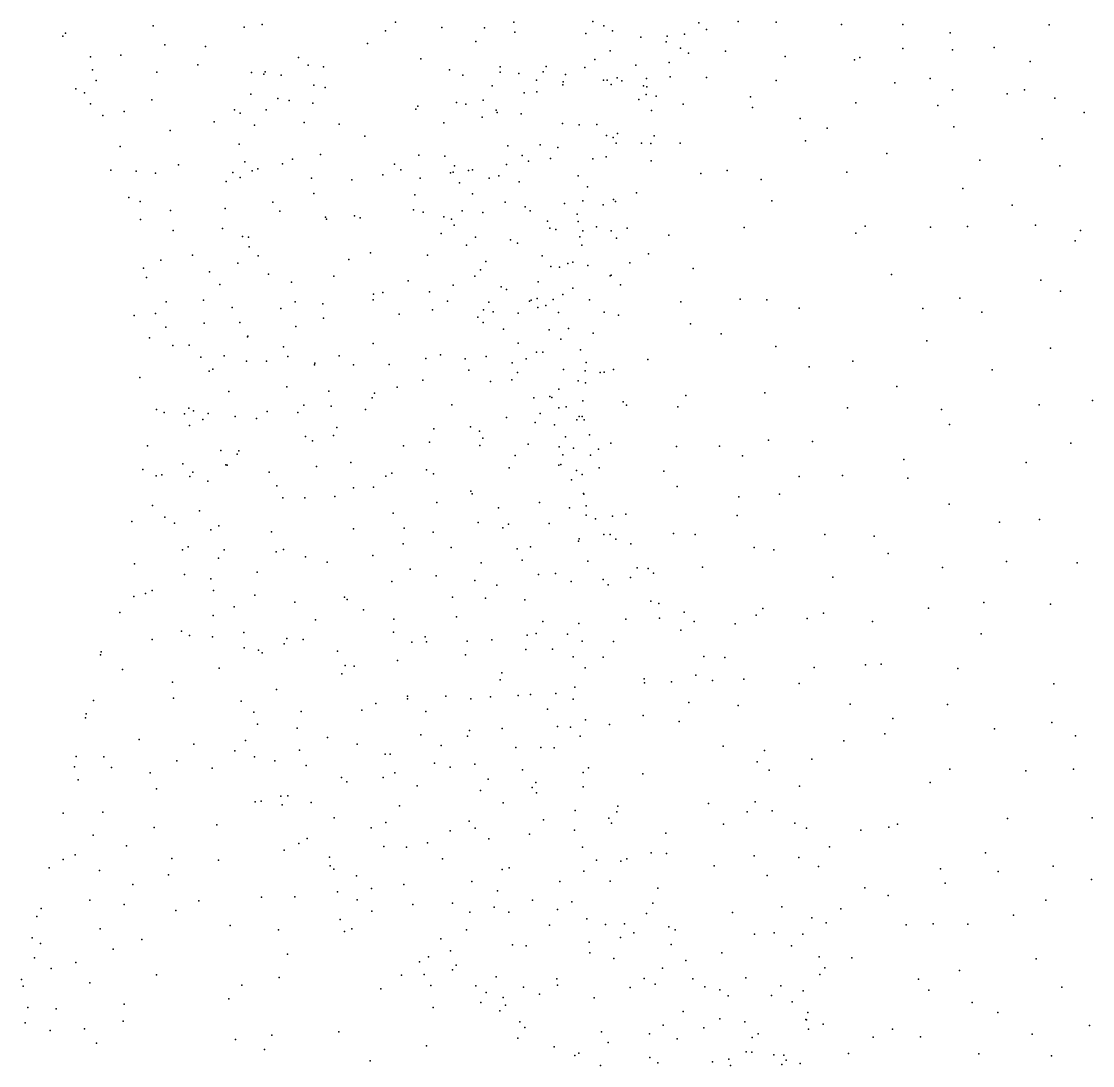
# Model space of a CAD drawing. Header units: metres. Extents: x -23.9 to 23.9, y -27.4 to 27.4.
# Drawn here: x -20.02 to -14.66, y -5.25 to -0.02 of the extents above; entities that cross this region are included whole.
import ezdxf

# ---------------------------------------------------------------- set-up
doc = ezdxf.new("R2010")
doc.units = ezdxf.units.M

msp = doc.modelspace()

# ---------------------------------------------------------------- linework, layer by layer
for p in [(-19.36, -0.044, -6.7037), (-18.9043, -0.0494, -6.8949), (-18.8141, -0.0374, 5.592), (-18.1486, -0.025, 3.5465), (-17.9167, -0.051, -1.8948), (-17.7035, -0.0535, -7.0554), (-17.5554, -0.0245, 8.5464), (-17.1618, -0.0214, -1.3381), (-17.1053, -0.0436, 14.1978), (-16.6307, -0.0279, 11.9039), (-16.4347, -0.0212, 13.9671), (-16.244, -0.0247, 12.4615), (-15.9167, -0.0374, 12.8905), (-15.6104, -0.0363, -5.6124), (-14.8779, -0.038, -5.2806), (-19.812, -0.0946, -4.3705), (-19.798, -0.0794, -5.5372), (-18.1977, -0.0681, 7.7368), (-17.5517, -0.0748, 2.6782), (-17.1958, -0.0824, 13.0515), (-17.0633, -0.0691, 12.7982), (-16.9208, -0.1005, 11.4591), (-16.7892, -0.0957, 9.6411), (-16.7028, -0.0856, 10.9162), (-16.5923, -0.0621, 10.6712), (-15.3732, -0.0791, -5.4202), (-19.3008, -0.1391, -3.1117), (-19.0975, -0.1464, -6.7194), (-18.288, -0.1322, 3.7862), (-17.7466, -0.1215, 2.9832), (-16.7934, -0.1233, 14.4786), (-16.7218, -0.1551, 0.3072), (-15.6101, -0.1569, 12.8453), (-15.1533, -0.1512, -5.2389), (-19.6738, -0.198, -5.7647), (-19.5225, -0.1893, -6.1407), (-18.6328, -0.2017, 4.5763), (-18.0218, -0.2092, -6.9372), (-17.1513, -0.2117, 12.5657), (-17.0747, -0.1681, 11.7357), (-16.6819, -0.1808, 10.3097), (-16.4977, -0.1699, 14.3086), (-16.1991, -0.1968, 13.7127), (-15.8526, -0.2139, -5.6589), (-15.8256, -0.2015, 13.1066), (-15.3629, -0.1641, 12.7308), (-19.6641, -0.2635, -3.6812), (-19.137, -0.2382, -2.924), (-18.5845, -0.2406, -6.7651), (-18.5075, -0.2479, -2.2406), (-17.8779, -0.2626, 3.2261), (-17.6243, -0.2488, 13.5005), (-17.3944, -0.2461, 14.0538), (-17.2005, -0.251, 9.1473), (-16.9466, -0.2408, -0.6651), (-16.7793, -0.2262, 0.7712), (-14.9741, -0.2222, 12.7201), (-19.6458, -0.3174, -5.5081), (-19.3413, -0.2748, -6.3355), (-18.8689, -0.2764, 5.7451), (-18.806, -0.2857, 5.0568), (-18.8001, -0.273, 6.3938), (-18.7198, -0.2908, 4.8082), (-17.8107, -0.2904, 8.3604), (-17.6248, -0.2745, -6.8305), (-17.5304, -0.2822, 13.193), (-17.442, -0.3153, 2.5977), (-17.4099, -0.273, 12.954), (-17.2984, -0.2876, -1.3015), (-17.108, -0.3155, -6.4784), (-17.0893, -0.3154, -0.9995), (-17.0394, -0.3032, 1.777), (-17.0159, -0.319, 14.5375), (-16.8933, -0.3063, -0.4027), (-16.7735, -0.2989, -0.1196), (-16.593, -0.3011, -6.1714), (-16.2435, -0.3175, 13.9756), (-15.4737, -0.306, -5.4508), (-19.7474, -0.3586, -4.4584), (-18.5566, -0.3394, 7.3959), (-18.4989, -0.3519, 4.2192), (-17.6645, -0.3432, 8.5789), (-17.4413, -0.3729, 8.8847), (-17.3114, -0.3386, 14.2676), (-17.3088, -0.3228, 12.1167), (-17.069, -0.337, 11.4999), (-16.9076, -0.3433, -6.3323), (-16.8905, -0.3489, 9.7097), (-15.651, -0.3287, 13.2306), (-15.3622, -0.3635, 13.0499), (-15.0015, -0.3639, -5.2134), (-19.704, -0.3789, -5.0126), (-19.3671, -0.4132, -6.0446), (-18.8711, -0.3854, 5.4761), (-18.7367, -0.4062, 6.8275), (-18.6791, -0.4161, 7.0813), (-17.8422, -0.4268, 13.4491), (-17.7099, -0.416, 13.0019), (-17.505, -0.3784, 12.5334), (-16.9303, -0.4123, 1.4136), (-16.8949, -0.3867, 11.0006), (-16.8443, -0.3953, 1.0758), (-16.3728, -0.3978, 14.3622), (-15.8464, -0.4282, 13.623), (-15.0893, -0.3843, 12.9688), (-14.8501, -0.4052, 13.0231), (-19.6737, -0.4342, -4.0973), (-19.5044, -0.4724, -5.6801), (-18.9535, -0.463, -2.7538), (-18.9248, -0.4794, 6.0148), (-18.7947, -0.4632, -2.5378), (-18.5619, -0.4297, -6.5556), (-18.0465, -0.4603, -1.8827), (-18.0364, -0.4454, 8.1523), (-17.7965, -0.4344, -1.7013), (-17.6447, -0.465, 13.8156), (-17.6401, -0.4776, 12.7403), (-16.8673, -0.4672, 10.1048), (-16.7093, -0.4358, 14.5414), (-16.3632, -0.4517, -5.9092), (-15.435, -0.4423, 13.2878), (-14.7043, -0.4768, -5.387), (-19.6119, -0.4922, -3.7841), (-19.0549, -0.5234, -6.2857), (-18.605, -0.5267, 4.5017), (-18.4293, -0.5349, 7.6914), (-17.9054, -0.5292, 3.358), (-17.7148, -0.5001, -6.6391), (-17.5189, -0.4836, 14.0402), (-17.3125, -0.5323, 11.8514), (-16.1238, -0.5062, -5.6974), (-19.2754, -0.567, -3.2285), (-18.8531, -0.541, 6.5103), (-17.2291, -0.5388, 2.3097), (-17.1407, -0.5368, -0.8343), (-17.037, -0.5817, 1.8642), (-15.9895, -0.5548, 14.0282), (-15.3553, -0.5487, -5.3071), (-18.9305, -0.6345, 5.6701), (-18.3016, -0.5948, -2.0295), (-17.4251, -0.638, -1.1852), (-17.093, -0.5927, 9.4875), (-17.0586, -0.6024, 11.1264), (-17.0448, -0.6301, -0.3986), (-16.9169, -0.6298, 10.6344), (-16.8709, -0.632, 0.124), (-16.8538, -0.5933, 0.7612), (-16.7234, -0.6308, -5.9669), (-16.0975, -0.6182, 14.2636), (-14.9143, -0.608, 13.241), (-19.5253, -0.6473, -5.0157), (-18.5233, -0.6867, -2.1659), (-18.0314, -0.6907, 3.6), (-17.9012, -0.6954, 13.3659), (-17.5862, -0.644, 8.8448), (-17.5137, -0.6924, 12.1435), (-17.3366, -0.6521, 2.5563), (-15.6913, -0.6813, -5.3707), (-19.2334, -0.739, -5.729), (-18.9012, -0.7243, 5.4262), (-18.7132, -0.7337, 4.79), (-18.6637, -0.7107, -6.2068), (-18.1537, -0.7347, 8.1582), (-17.8532, -0.7442, 13.1241), (-17.5923, -0.7367, 14.0236), (-17.4824, -0.72, 2.7957), (-17.3719, -0.7075, 9.1578), (-17.1603, -0.7093, -0.6419), (-17.0947, -0.698, 14.6316), (-16.8697, -0.718, 1.1402), (-15.2256, -0.7155, -5.1657), (-14.826, -0.7439, -5.32), (-19.5717, -0.7662, -4.1365), (-19.4455, -0.7711, -3.5321), (-19.3483, -0.7801, -5.4387), (-18.9613, -0.7764, -5.9842), (-18.9251, -0.8023, 6.5383), (-18.8647, -0.7684, -2.5949), (-18.8359, -0.7584, 6.8566), (-18.2108, -0.7884, 3.8995), (-18.1212, -0.763, -1.8323), (-17.8733, -0.7786, 8.5459), (-17.8588, -0.7746, -1.6281), (-17.7824, -0.767, 13.6837), (-17.7631, -0.7641, 12.8094), (-17.6319, -0.7934, 3.0425), (-17.2347, -0.7944, 9.3992), (-16.62, -0.7826, -5.7571), (-16.4894, -0.7673, 14.4587), (-15.8911, -0.7746, 14.2044), (-18.995, -0.8218, 6.1114), (-18.5684, -0.8061, 7.608), (-18.3669, -0.8131, 7.8931), (-18.0239, -0.8046, -6.2598), (-17.8286, -0.8295, 3.3466), (-17.6792, -0.8049, 12.51), (-17.5289, -0.8246, -6.2291), (-17.1879, -0.8486, -6.0123), (-16.3193, -0.8115, -5.5582), (-15.3105, -0.8564, 13.6787), (-19.4811, -0.9023, -3.7743), (-18.5564, -0.8825, -6.0424), (-18.0511, -0.8888, 8.3651), (-17.762, -0.884, -6.1671), (-16.9425, -0.8795, 0.748), (-19.4246, -0.9228, -4.773), (-18.9991, -0.9577, 5.8295), (-18.7614, -0.9258, 7.3017), (-17.5997, -0.9253, 12.2049), (-17.4991, -0.9495, 11.8528), (-17.3027, -0.9319, -0.7579), (-17.2108, -0.9185, -0.4915), (-17.1088, -0.9381, 10.5766), (-17.0576, -0.9125, 1.9267), (-17.0474, -0.9227, -0.0635), (-16.2664, -0.919, 14.3376), (-15.0635, -0.9402, 13.5008), (-19.4238, -1.013, -3.4243), (-19.2734, -0.9672, -5.2133), (-18.727, -0.9712, -5.8842), (-18.4977, -1.0008, 4.3892), (-18.4927, -1.0112, 7.7947), (-18.3538, -0.9937, -1.9278), (-18.324, -1.0037, 4.1397), (-18.0578, -0.9645, 3.7327), (-18.0089, -0.9763, -1.664), (-17.9064, -0.9982, 3.5196), (-17.8681, -1.0107, 13.1038), (-17.814, -0.9696, -1.4198), (-17.7117, -0.9764, 13.82), (-17.4745, -0.9695, 2.8692), (-17.2388, -0.9863, 11.0725), (-19.2606, -1.0667, -4.9475), (-19.0135, -1.0579, -2.6929), (-17.8546, -1.0411, 13.3897), (-17.388, -1.0204, -5.9542), (-17.376, -1.0564, 11.4016), (-17.3457, -1.0618, 14.3954), (-17.2345, -1.0216, 2.5335), (-17.2116, -1.0686, 10.3077), (-17.1421, -1.0484, 2.2593), (-17.0685, -1.0695, -5.7246), (-16.9889, -1.0562, 1.5458), (-16.4034, -1.0528, -5.4167), (-15.7991, -1.0451, 14.1294), (-15.4714, -1.051, -5.0918), (-15.2877, -1.0473, 13.8334), (-14.9475, -1.0398, -5.1776), (-14.7216, -1.0669, 13.492), (-18.9134, -1.0979, 6.9581), (-18.8827, -1.1013, -2.4553), (-17.9197, -1.0815, 8.6247), (-17.7482, -1.1013, -5.9001), (-17.5725, -1.114, 14.1751), (-17.2252, -1.0993, -0.2848), (-17.0418, -1.1064, 14.3959), (-16.7804, -1.0904, 14.375), (-15.8451, -1.0804, -5.1654), (-14.7493, -1.1183, -5.3156), (-18.8792, -1.1483, 5.2854), (-17.7924, -1.141, 12.8088), (-17.5375, -1.1307, -0.9376), (-17.216, -1.1404, 10.7373), (-19.322, -1.2152, -4.677), (-19.1627, -1.1907, -2.8713), (-18.9366, -1.2302, 5.5275), (-18.8344, -1.1943, 7.2789), (-18.3808, -1.2122, 8.0303), (-18.2737, -1.1797, -5.773), (-17.9875, -1.191, -1.466), (-17.6959, -1.2226, 8.9935), (-17.4152, -1.1948, -0.7219), (-17.2608, -1.2254, -5.6778), (-16.9752, -1.2283, 1.2182), (-16.8818, -1.1832, -5.5382), (-19.4084, -1.2558, -3.3625), (-19.0788, -1.2734, -5.0884), (-18.7839, -1.285, -5.3672), (-17.7233, -1.2634, -1.0702), (-17.3711, -1.2471, 9.6343), (-17.3285, -1.2499, 9.913), (-17.2859, -1.2323, 2.7027), (-17.1855, -1.2418, -0.0298), (-16.6597, -1.2581, -5.3865), (-19.3928, -1.3028, -4.2178), (-19.026, -1.3375, 6.7894), (-18.6688, -1.3263, 7.6718), (-18.4564, -1.2962, 4.4318), (-18.085, -1.3196, 8.4867), (-17.7515, -1.2958, 13.5148), (-17.4345, -1.3242, 14.1864), (-17.0737, -1.2939, 0.3822), (-17.0692, -1.2915, 0.8474), (-15.6674, -1.2882, -5.0433), (-14.92, -1.3162, 13.6317), (-18.2582, -1.3854, 8.2699), (-18.2107, -1.3773, 4.1004), (-17.9786, -1.374, 3.7551), (-17.8602, -1.3406, -5.6059), (-17.6202, -1.3498, 3.2152), (-17.5925, -1.362, 13.8078), (-17.3106, -1.388, 11.1003), (-17.2603, -1.3552, 10.282), (-17.0227, -1.3396, 1.5793), (-14.8224, -1.3709, -5.2133), (-19.2951, -1.4241, -4.5349), (-19.1075, -1.4166, -2.6654), (-18.6497, -1.4248, 4.755), (-18.5118, -1.4349, -5.4051), (-18.26, -1.4149, -1.637), (-17.8883, -1.4211, 8.802), (-17.6817, -1.4257, 12.3629), (-17.4776, -1.4214, -0.5832), (-17.4686, -1.4159, 9.3465), (-17.4386, -1.4067, -5.5755), (-17.396, -1.4417, -0.3022), (-17.3596, -1.4131, 2.8853), (-17.1778, -1.4135, 2.2659), (-16.7215, -1.4241, 14.2051), (-16.424, -1.4113, -5.1801), (-16.2904, -1.4143, 14.1136), (-15.3255, -1.4061, -4.963), (-19.4554, -1.4925, -3.4876), (-19.3478, -1.4832, -3.91), (-18.9646, -1.4518, 5.6263), (-18.7216, -1.457, -2.0439), (-18.1301, -1.4859, -5.4271), (-17.9627, -1.4649, -1.2166), (-17.7072, -1.4645, 9.0622), (-17.6598, -1.4748, -0.8209), (-17.5346, -1.4808, 11.8472), (-17.4367, -1.4526, 11.518), (-17.3327, -1.4778, 9.7116), (-17.1037, -1.4752, 1.8957), (-17.0323, -1.4905, 1.2778), (-16.1292, -1.455, -5.0632), (-15.5111, -1.4582, 13.8745), (-15.215, -1.4753, 13.7279), (-19.2959, -1.5516, -4.1381), (-19.1049, -1.5315, -4.7418), (-18.9264, -1.5275, -2.3104), (-18.6463, -1.5479, 7.7902), (-18.5078, -1.5053, -1.8638), (-17.7366, -1.5003, -5.4439), (-17.7087, -1.527, 12.6712), (-16.6725, -1.534, -5.1995), (-19.3782, -1.6038, -3.255), (-18.8884, -1.5987, 7.4191), (-18.8866, -1.5956, 5.2705), (-17.6073, -1.5609, 13.4038), (-17.3792, -1.5642, 13.8479), (-17.2823, -1.5583, 9.982), (-17.1598, -1.5807, 0.7113), (-16.5196, -1.5838, 14.0835), (-19.2616, -1.6433, -4.394), (-19.1796, -1.6405, -2.7828), (-18.7081, -1.6489, 4.9169), (-18.2593, -1.6331, 4.2599), (-17.5349, -1.6301, 3.2147), (-17.3208, -1.6113, 0.0672), (-16.2462, -1.6471, 13.9992), (-15.4906, -1.6189, -4.9007), (-14.8722, -1.6556, -5.1231), (-19.1218, -1.7007, 6.2872), (-19.0044, -1.6947, 5.7746), (-18.6865, -1.6979, -4.9043), (-18.4296, -1.6937, 8.151), (-17.9962, -1.7083, 8.7282), (-17.9226, -1.6895, 3.7798), (-17.8, -1.7091, -0.8142), (-17.6945, -1.6973, 3.45), (-17.4945, -1.709, 11.7156), (-17.4429, -1.6767, -5.3713), (-17.4105, -1.6767, 11.3798), (-17.2226, -1.6645, 0.3597), (-16.8856, -1.7127, -5.1674), (-19.0618, -1.7617, -2.4923), (-18.8933, -1.7215, -2.1572), (-18.7927, -1.7216, 7.6534), (-18.5526, -1.7398, -1.7535), (-18.5517, -1.7304, 4.7195), (-18.3575, -1.7401, -5.1503), (-18.1796, -1.7372, -1.2779), (-17.7812, -1.7668, 8.9899), (-17.5646, -1.729, 12.3504), (-17.308, -1.7628, 13.5978), (-17.1947, -1.7274, 2.2078), (-17.058, -1.7629, 1.5587), (-16.0788, -1.7495, -4.954), (-15.8601, -1.7206, 13.9016), (-15.1641, -1.7651, 13.7327), (-19.4275, -1.8026, -3.5413), (-19.0802, -1.7702, 6.9505), (-18.0105, -1.8155, -0.9992), (-17.5668, -1.8138, 12.71), (-17.5377, -1.778, -0.2579), (-17.2345, -1.8193, 0.6072), (-17.2001, -1.77, 10.639), (-17.1242, -1.7785, 1.859), (-17.1035, -1.7765, 1.3047), (-18.9813, -1.8732, 7.3383), (-18.6919, -1.8495, 7.8449), (-18.4808, -1.8714, -1.557), (-18.1404, -1.8506, 4.1578), (-17.6726, -1.8234, -5.2139), (-17.3306, -1.8617, -5.2551), (-17.1971, -1.8301, 2.7842), (-15.6408, -1.8475, 13.807), (-18.2654, -1.9041, 4.3615), (-18.2522, -1.8817, 8.43), (-17.4556, -1.9049, 12.2002), (-17.3768, -1.8983, 0.2587), (-17.3654, -1.9033, 9.4974), (-17.2105, -1.9202, 1.0156), (-17.0088, -1.9244, -5.0747), (-16.6958, -1.8935, 13.9528), (-16.3, -1.8793, -4.9465), (-14.6615, -1.918, -5.2372), (-19.343, -1.9635, -3.1343), (-19.3051, -1.9775, -4.0037), (-19.1809, -1.9562, -4.2409), (-19.1589, -1.9695, 6.7486), (-18.7896, -1.9729, -1.8718), (-18.6371, -1.978, -4.8047), (-18.6064, -1.9416, 4.8715), (-18.4702, -1.9469, 8.1714), (-18.298, -1.9626, -1.2505), (-17.8661, -1.9395, -0.7157), (-17.3311, -1.954, 11.4164), (-17.2947, -1.9492, 9.7983), (-16.9931, -1.9418, 13.6693), (-16.7353, -1.9498, -4.9948), (-15.8876, -1.9548, 13.7984), (-15.4165, -1.9636, -4.8481), (-14.9286, -1.9389, -5.032), (-19.2037, -1.9853, -2.8036), (-19.1123, -2.0127, 6.2025), (-19.085, -1.9826, 7.07), (-18.95, -1.9978, 5.4997), (-18.8428, -2.0083, 5.2357), (-17.5933, -2.0024, -0.1361), (-17.4494, -2.0275, 12.6467), (-17.4243, -1.9835, 13.0885), (-17.2411, -2.014, 10.9489), (-17.2294, -1.9979, 10.0987), (-17.2144, -1.9972, 2.2764), (-17.205, -2.0143, 10.6655), (-19.1783, -2.0432, 6.4848), (-18.4406, -2.053, 4.6709), (-17.9564, -2.0599, 3.9608), (-17.7733, -2.0495, 3.7237), (-17.7285, -2.0706, -5.0666), (-17.3519, -2.0393, 0.4768), (-17.1779, -2.0888, 2.6719), (-15.3771, -2.0372, 13.8131), (-18.5983, -2.0987, 8.0258), (-18.5625, -2.1199, -1.4641), (-18.4588, -2.0931, -4.9594), (-17.9773, -2.1258, 8.774), (-17.7267, -2.1425, -0.2989), (-17.7109, -2.1059, 9.0931), (-17.4842, -2.1355, 3.3998), (-17.2972, -2.0989, 0.8527), (-17.0705, -2.1309, 13.2593), (-16.2822, -2.116, -4.8625), (-16.0615, -2.1237, 13.748), (-14.7702, -2.1318, 13.827), (-19.3883, -2.1445, -3.692), (-19.0213, -2.1672, -2.2224), (-18.9401, -2.1859, -1.9655), (-18.9321, -2.1696, -4.4548), (-18.108, -2.1446, 4.2102), (-17.5488, -2.1932, 9.2929), (-17.3289, -2.1492, 12.1818), (-17.3102, -2.19, 3.2035), (-17.2574, -2.1565, 1.0885), (-17.1731, -2.1915, 1.9059), (-17.1319, -2.1615, 1.628), (-16.7422, -2.1478, 13.6197), (-16.5273, -2.1467, -4.8928), (-16.4128, -2.1953, 13.7745), (-19.2116, -2.2353, -2.7287), (-18.997, -2.2391, 7.5156), (-18.9898, -2.2417, 5.6819), (-18.5429, -2.2481, 4.886), (-18.3714, -2.2274, -1.1341), (-17.3309, -2.2408, 9.5703), (-17.3217, -2.2375, 12.4703), (-15.6063, -2.2126, -4.7416), (-14.9934, -2.2286, -4.9658), (-19.4113, -2.2623, -3.346), (-19.3447, -2.2951, -3.0666), (-19.317, -2.2902, -3.9885), (-19.1769, -2.2982, 6.4427), (-19.161, -2.2759, 6.8373), (-18.7794, -2.2769, 5.2633), (-18.1956, -2.2965, 8.5209), (-18.166, -2.2815, -0.8281), (-17.9931, -2.2644, -0.6203), (-17.9586, -2.2839, 4.0742), (-17.58, -2.2542, 0.1798), (-17.2432, -2.2681, 11.9667), (-17.2148, -2.2885, 12.8307), (-17.1291, -2.2552, 11.0112), (-16.8052, -2.2711, 13.3403), (-16.1287, -2.2985, -4.7875), (-15.9119, -2.2932, 13.6257), (-19.0868, -2.3212, 7.1702), (-18.7408, -2.3453, -1.5629), (-18.3573, -2.354, -4.9948), (-18.2586, -2.3506, 4.5038), (-17.2673, -2.3152, 9.8578), (-16.7398, -2.3485, -4.8955), (-15.585, -2.3063, 13.6882), (-18.7116, -2.4047, 7.8913), (-18.6013, -2.4041, -4.7366), (-18.4513, -2.3981, 8.2191), (-17.7708, -2.3715, -0.1395), (-17.7639, -2.384, 9.0448), (-17.2072, -2.3833, 2.9824), (-17.2061, -2.3872, 10.1208), (-16.4314, -2.3997, -4.839), (-16.2277, -2.3858, 13.639), (-19.364, -2.4435, -3.716), (-17.9419, -2.4278, -0.4248), (-17.6325, -2.455, 3.7454), (-17.4273, -2.4276, -4.9982), (-17.2773, -2.454, 1.3468), (-17.1946, -2.4442, 2.6963), (-15.378, -2.4361, 13.7472), (-19.3009, -2.5022, -2.657), (-19.1287, -2.4693, 6.2094), (-18.1601, -2.4817, -0.6614), (-17.1938, -2.4917, -4.9625), (-17.1476, -2.5091, 12.1501), (-17.0633, -2.4969, 11.4336), (-16.9952, -2.486, 10.8511), (-16.4398, -2.4929, 13.3731), (-14.9262, -2.5137, -4.9491), (-19.4666, -2.5237, -3.2653), (-19.2538, -2.5307, -4.1153), (-19.0719, -2.5651, 7.2194), (-19.031, -2.5452, -4.3072), (-18.3575, -2.5596, -0.8824), (-18.1041, -2.5571, 4.3934), (-17.7345, -2.5277, 0.1228), (-17.6111, -2.5547, 9.2379), (-17.5828, -2.5357, 0.4406), (-17.3794, -2.5334, 0.9981), (-15.1273, -2.5258, 13.8313), (-18.7686, -2.5748, -1.4573), (-17.9593, -2.5758, 8.8204), (-17.2326, -2.6222, 9.9227), (-17.2292, -2.6103, 1.7319), (-17.1057, -2.5889, 10.2512), (-17.0749, -2.5884, 11.8833), (-17.0467, -2.6119, 12.3904), (-16.7581, -2.5837, 12.889), (-16.6493, -2.5876, -4.8733), (-16.0001, -2.5874, -4.7572), (-15.7541, -2.5963, -4.713), (-19.2131, -2.6656, 6.7386), (-19.1855, -2.6495, -2.102), (-19.0056, -2.6654, 5.955), (-18.7453, -2.6754, 7.8272), (-18.7085, -2.6632, 5.3414), (-18.1094, -2.6351, 8.6301), (-17.8696, -2.6532, 4.1437), (-17.5402, -2.6605, -4.9942), (-17.4734, -2.65, 0.7079), (-16.9715, -2.6357, 11.2477), (-16.3541, -2.6528, 13.1491), (-16.2553, -2.6656, -4.8009), (-19.0335, -2.7068, -1.751), (-18.5987, -2.6993, -1.1369), (-18.4892, -2.7268, 4.9741), (-18.2605, -2.6933, 8.4354), (-17.7196, -2.73, 0.2647), (-17.5137, -2.7167, 3.7241), (-17.1863, -2.7212, 2.9177), (-15.684, -2.6836, 13.5815), (-15.0914, -2.7229, -4.8575), (-14.738, -2.7303, -5.0302), (-19.454, -2.7353, -2.8298), (-18.8397, -2.7763, -4.4277), (-18.0749, -2.7616, -4.9334), (-17.347, -2.7832, 1.4266), (-16.9389, -2.7557, 11.4585), (-16.8834, -2.7585, 11.029), (-16.8574, -2.7814, 12.4392), (-16.6124, -2.7519, 12.7876), (-15.4125, -2.7528, 13.6761), (-19.2028, -2.7878, -4.1518), (-19.0714, -2.8104, 6.1858), (-18.166, -2.8239, 4.6035), (-17.944, -2.7949, -0.1432), (-17.7506, -2.8181, 9.0664), (-17.4327, -2.7879, 9.4653), (-17.2686, -2.8238, 3.2859), (-17.1088, -2.814, 10.116), (-16.973, -2.8036, 10.4532), (-15.9609, -2.8023, 13.3997), (-19.398, -2.8832, -3.682), (-19.3655, -2.868, -2.378), (-19.0575, -2.8684, 7.1312), (-18.8509, -2.8917, 5.7355), (-17.641, -2.8414, 0.4705), (-17.0851, -2.8404, -4.9203), (-19.4571, -2.8977, -2.6257), (-18.6515, -2.9268, -1.0679), (-18.4037, -2.901, 8.2386), (-18.3902, -2.9136, -4.8277), (-17.8635, -2.9012, 0.0639), (-17.6971, -2.9067, 4.0503), (-17.5007, -2.9147, 0.7788), (-16.8712, -2.9213, 11.8581), (-16.8307, -2.9337, 11.2953), (-15.2047, -2.9291, -4.788), (-14.8721, -2.9359, -4.9075), (-19.5266, -2.9779, -3.4137), (-19.0597, -2.9926, -4.2387), (-18.9547, -2.9505, 5.9991), (-18.3081, -2.9647, 4.868), (-16.7035, -2.9762, -4.8604), (-16.3445, -2.9917, -4.8087), (-16.31, -2.9592, 12.8208), (-16.0071, -2.9814, 13.2076), (-15.4824, -2.9568, -4.7317), (-18.548, -3.0152, 5.2352), (-18.1564, -3.0123, -4.851), (-17.8422, -3.0002, -4.9092), (-17.4115, -3.0232, 1.3386), (-17.2303, -3.0332, 9.6273), (-16.9963, -3.0116, 10.2782), (-16.827, -3.0066, 11.5515), (-16.6541, -3.0232, 12.2717), (-16.449, -3.0347, 12.5853), (-16.0887, -3.0081, -4.7625), (-15.7618, -3.0235, 13.4899), (-19.219, -3.0714, -1.8341), (-19.1783, -3.0941, 6.6678), (-19.0624, -3.0994, -1.5429), (-18.9072, -3.078, 7.3831), (-18.1577, -3.0773, -0.2856), (-17.9992, -3.1002, 4.5347), (-17.4893, -3.0913, 1.0021), (-17.4439, -3.083, 9.3547), (-17.288, -3.0876, 2.138), (-16.7212, -3.0672, 10.9178), (-15.2195, -3.0854, 13.6933), (-19.3655, -3.1129, -3.9137), (-18.9046, -3.1555, -4.339), (-18.7047, -3.1352, 5.5932), (-18.6922, -3.1088, 7.8497), (-18.6103, -3.1139, -0.891), (-18.0656, -3.1262, 8.6456), (-17.9927, -3.1259, -0.0484), (-17.7891, -3.1216, 8.9937), (-17.6658, -3.1157, 0.5508), (-17.2148, -3.1211, 2.8523), (-17.0577, -3.1238, 9.9711), (-19.6242, -3.1902, -2.9286), (-19.6196, -3.1754, -3.3031), (-18.8325, -3.1671, -1.1731), (-18.8144, -3.1799, 5.8247), (-18.4376, -3.1718, 8.1742), (-17.7973, -3.1899, 0.3288), (-17.4967, -3.1628, 3.9227), (-17.3621, -3.1623, 1.7413), (-17.2589, -3.1996, 3.3755), (-17.1088, -3.2021, -4.8939), (-16.6063, -3.1985, 11.8231), (-16.5014, -3.2042, 12.4011), (-19.5128, -3.2628, -2.3197), (-19.0298, -3.2577, 6.9336), (-18.3992, -3.2439, 5.1885), (-18.3551, -3.2474, -4.7524), (-18.1386, -3.2186, 4.8102), (-17.1986, -3.2553, 3.0762), (-16.0535, -3.2544, -4.75), (-15.7973, -3.241, 13.3665), (-15.7184, -3.2364, -4.6906), (-15.3351, -3.2593, -4.7551), (-18.4159, -3.286, -0.5073), (-17.624, -3.3158, 4.1653), (-17.6156, -3.2798, 0.7259), (-16.905, -3.3096, 10.153), (-16.6452, -3.2916, 11.2797), (-16.5629, -3.3193, 11.6031), (-16.4052, -3.3116, -4.7949), (-19.2628, -3.3276, -1.7246), (-18.7425, -3.3643, -0.9204), (-17.251, -3.3517, 2.5677), (-16.9029, -3.3296, -4.8572), (-16.7677, -3.3261, 10.5834), (-16.1289, -3.3328, 12.8083), (-14.8552, -3.3349, -4.8556), (-19.6586, -3.4179, -2.5721), (-19.2581, -3.4072, -4.1691), (-18.9203, -3.4225, -4.3769), (-18.0884, -3.3976, -4.7582), (-18.088, -3.4097, -0.0215), (-17.8969, -3.3968, 0.2315), (-17.7708, -3.4106, 0.4843), (-17.6731, -3.4002, -4.8301), (-17.5347, -3.3944, 1.0791), (-17.4725, -3.3882, 1.3978), (-17.3456, -3.3842, 9.2659), (-17.2598, -3.4118, 2.1716), (-18.8567, -3.4771, 6.0714), (-18.6205, -3.4732, 7.8649), (-18.3157, -3.4672, -0.2835), (-18.246, -3.4338, 5.1085), (-17.9967, -3.4744, 4.7918), (-17.3885, -3.4618, 3.8812), (-16.6805, -3.4292, -4.8206), (-16.4348, -3.4443, 12.0785), (-15.8744, -3.4362, 13.1051), (-15.3871, -3.4394, 13.5622), (-19.6987, -3.505, -3.3135), (-19.6947, -3.4848, -2.8677), (-17.1976, -3.5147, 3.2196), (-16.9086, -3.4936, 9.9123), (-16.7297, -3.5237, 10.3604), (-15.6611, -3.5079, 13.4066), (-14.8647, -3.5281, 14.0621), (-18.8388, -3.5364, 7.1455), (-18.6398, -3.5578, -4.579), (-17.7775, -3.5681, 8.7161), (-17.6137, -3.5583, 0.8605), (-17.3385, -3.5481, 1.9466), (-17.2719, -3.5522, 3.6257), (-17.0772, -3.5381, -4.8626), (-15.7008, -3.5861, -4.6787), (-15.1513, -3.5612, 13.7486), (-19.4301, -3.6146, -4.0032), (-19.157, -3.6379, -4.2858), (-18.8976, -3.6187, -0.9799), (-18.4883, -3.6031, 8.0757), (-18.3396, -3.637, 5.3797), (-18.0207, -3.591, 8.4944), (-17.7875, -3.5967, 4.6356), (-17.224, -3.5971, 2.4048), (-15.9051, -3.6205, 12.9274), (-14.7464, -3.5961, -4.9166), (-18.9517, -3.6705, 6.4048), (-18.6274, -3.6678, 7.6318), (-18.1994, -3.6864, -0.0191), (-18.1748, -3.6876, 5.1899), (-17.9195, -3.6439, -4.7808), (-17.546, -3.654, -4.8007), (-17.4208, -3.6544, 4.2735), (-17.355, -3.6556, 9.0883), (-16.5099, -3.6464, 10.8787), (-16.3023, -3.6681, 12.1105), (-19.7447, -3.6984, -2.7066), (-19.6072, -3.701, -3.6745), (-19.241, -3.7203, -1.4038), (-18.8533, -3.6998, 6.7616), (-18.7515, -3.721, -0.7094), (-18.5946, -3.7445, 5.8076), (-17.9527, -3.7329, 4.9999), (-17.7519, -3.7374, 0.6747), (-16.3391, -3.7259, 11.5504), (-16.0661, -3.7125, -4.732), (-19.7534, -3.7505, -2.4313), (-19.5678, -3.7537, -1.9933), (-19.3753, -3.7801, -1.5992), (-19.0647, -3.7577, -1.1294), (-18.2101, -3.8037, 8.1781), (-18.1518, -3.7798, -4.8103), (-17.8749, -3.7524, 0.4415), (-17.5121, -3.7655, 4.5221), (-17.2094, -3.779, 2.1597), (-17.1821, -3.7554, 2.8629), (-16.911, -3.7862, 9.6528), (-16.2791, -3.7666, 11.8279), (-15.3762, -3.7623, 13.6406), (-14.9958, -3.7706, 14.0978), (-14.7561, -3.7619, 14.3097), (-19.7349, -3.8156, -3.4214), (-18.4174, -3.804, 5.6151), (-18.3912, -3.8253, 8.0097), (-18.0393, -3.8462, 0.2705), (-17.6853, -3.8115, 4.7903), (-17.4652, -3.8534, 8.8528), (-17.4456, -3.8283, 1.7353), (-17.2092, -3.8512, 4.1821), (-16.1272, -3.8475, 12.4621), (-15.4746, -3.8289, -4.7604), (-19.3434, -3.8608, -4.2152), (-18.7219, -3.8973, 6.8999), (-18.6865, -3.8958, -0.5341), (-17.7226, -3.8692, 8.5789), (-17.443, -3.881, -4.8722), (-18.8501, -3.925, -4.5405), (-18.8191, -3.9225, 6.4323), (-18.714, -3.9402, 6.1269), (-18.57, -3.9297, 7.4423), (-18.1277, -3.9461, 5.4762), (-17.6095, -3.9312, 1.2448), (-17.0364, -3.9479, 3.3907), (-16.5819, -3.9347, -4.8581), (-16.3497, -3.9258, 10.9882), (-19.8103, -3.9831, -2.3754), (-19.6115, -3.9777, -3.818), (-18.4547, -4.0056, 7.7016), (-17.407, -4.0161, 4.7026), (-17.2494, -3.9691, 4.4522), (-17.081, -4.0077, 9.1513), (-17.0409, -3.975, 3.7035), (-16.3891, -3.975, 10.7012), (-16.2635, -3.9713, 11.3406), (-15.0874, -4.0092, 14.1773), (-14.6639, -4.0052, -5.0922), (-19.3552, -4.0546, -1.3545), (-19.0417, -4.0401, -0.918), (-18.269, -4.056, 0.0859), (-18.1969, -4.029, -4.8703), (-17.8745, -4.0705, 5.3408), (-17.7798, -4.0231, 0.7543), (-17.7494, -4.0574, -4.9103), (-17.253, -4.0673, 8.938), (-17.068, -4.0323, -4.9338), (-16.5067, -4.0373, 10.2957), (-16.1508, -4.0327, 11.7965), (-16.0931, -4.0574, 12.047), (-15.8207, -4.0668, 12.7587), (-15.6807, -4.0521, -4.7992), (-15.6368, -4.0382, 13.2541), (-19.6609, -4.0917, -1.9172), (-18.5896, -4.1087, -4.7358), (-17.6805, -4.11, 1.0585), (-17.4785, -4.087, 1.6431), (-16.7967, -4.0826, 9.6385), (-19.4935, -4.1466, -1.5505), (-18.7044, -4.1672, -0.4145), (-18.6314, -4.1342, 6.7815), (-18.206, -4.1493, 5.831), (-18.0936, -4.1521, 0.3614), (-17.9877, -4.1307, 8.145), (-17.2126, -4.1532, 2.0476), (-15.9778, -4.1503, 12.4555), (-19.8096, -4.2134, -2.1701), (-19.7504, -4.1911, -3.6242), (-19.266, -4.2096, -4.3577), (-19.0324, -4.2175, -4.5008), (-18.4777, -4.2032, -0.1046), (-17.9128, -4.2107, 5.5603), (-17.1422, -4.2169, 2.3054), (-17.0217, -4.2227, 4.4174), (-16.9914, -4.2112, 4.1748), (-16.8688, -4.1803, 9.4), (-16.7918, -4.1846, -4.956), (-16.3545, -4.1966, -4.9175), (-16.1309, -4.2041, 11.4715), (-15.1974, -4.181, -4.8956), (-19.8797, -4.2555, -2.7665), (-19.6284, -4.2698, -1.7187), (-18.4753, -4.2463, 6.2607), (-18.4571, -4.2621, 7.2504), (-17.6147, -4.2637, 5.2615), (-17.5801, -4.256, 8.4855), (-17.2064, -4.2724, 4.7736), (-16.5534, -4.2465, 10.0143), (-16.033, -4.2486, 11.8993), (-15.4226, -4.2615, 13.9723), (-15.1335, -4.275, 14.3319), (-14.8579, -4.2474, 14.502), (-19.4621, -4.339, -4.1647), (-19.283, -4.2903, -1.1028), (-18.3433, -4.2954, 7.6444), (-17.7662, -4.3238, 0.9223), (-17.3258, -4.3246, 4.9838), (-17.075, -4.3232, 2.8451), (-16.2897, -4.2947, 10.5341), (-15.3987, -4.3328, -4.8765), (-14.6667, -4.3136, 14.6669), (-18.438, -4.3764, -4.8767), (-18.2679, -4.3593, 0.2467), (-18.107, -4.3396, 5.9566), (-17.6372, -4.3711, 1.3507), (-16.8357, -4.3584, 3.7917), (-15.7998, -4.3564, 12.9041), (-19.6775, -4.4169, -3.8409), (-19.5051, -4.4393, -1.3504), (-19.1316, -4.4208, -0.8294), (-18.8179, -4.403, -0.4362), (-18.6506, -4.4008, -0.2226), (-18.3401, -4.4156, 7.4271), (-18.0618, -4.4396, 0.5534), (-17.863, -4.4332, 8.0855), (-17.4635, -4.4179, 1.6145), (-17.2666, -4.4257, 1.9204), (-16.8602, -4.4318, 9.1995), (-15.6841, -4.3936, 13.2523), (-14.8956, -4.417, -5.0141), (-19.9415, -4.4994, -3.0772), (-19.9195, -4.4601, -2.5299), (-19.2467, -4.47, -4.4321), (-18.2655, -4.4729, 6.3145), (-17.7758, -4.4781, -5.0329), (-17.6545, -4.4526, 5.5432), (-17.5804, -4.4784, 8.3475), (-17.3373, -4.4647, -5.0488), (-16.8933, -4.4851, 4.61), (-16.4631, -4.4799, 10.0037), (-16.2164, -4.4513, 10.7688), (-15.9212, -4.4616, 12.6769), (-15.0565, -4.4934, 14.5074), (-18.9744, -4.5436, -4.6145), (-18.4241, -4.514, 6.5547), (-17.3781, -4.5424, 8.5153), (-17.1911, -4.5114, 8.7265), (-17.0981, -4.5398, 2.2896), (-17.002, -4.536, 4.8489), (-16.7802, -4.5516, 4.1345), (-16.0649, -4.5054, 11.5809), (-15.9946, -4.531, 12.1409), (-15.5931, -4.5407, -4.9459), (-15.4591, -4.5366, 13.9713), (-15.2861, -4.5375, 14.358), (-19.9645, -4.6054, -2.8105), (-19.6254, -4.5608, -1.5317), (-18.7324, -4.5665, -4.7562), (-18.4027, -4.5737, 0.1864), (-18.3661, -4.5614, 6.9323), (-17.7922, -4.5668, 5.8522), (-17.0232, -4.6052, 2.7097), (-16.9565, -4.5807, 2.9639), (-16.7488, -4.5659, 3.6867), (-16.3529, -4.5882, -5.0387), (-16.2538, -4.5814, 10.4896), (-16.1099, -4.5871, 11.2858), (-19.9242, -4.6349, -3.4659), (-19.4161, -4.6138, -1.0931), (-17.9213, -4.6105, 7.9159), (-17.5626, -4.6419, 1.4245), (-17.4943, -4.6454, 5.5852), (-17.18, -4.627, 5.1786), (-16.7685, -4.6387, 4.3997), (-16.168, -4.6466, 10.9304), (-19.9539, -4.7056, -2.439), (-19.5599, -4.6624, -4.1022), (-18.6879, -4.6876, -0.1198), (-17.9835, -4.7012, -5.0639), (-17.8736, -4.6707, 0.9163), (-17.1754, -4.6815, 2.0224), (-17.0564, -4.7087, 2.4828), (-16.5165, -4.681, 9.7149), (-16.0294, -4.7012, 11.9163), (-15.8651, -4.7058, 13.0288), (-14.9434, -4.7116, 14.7535), (-19.8702, -4.7598, -2.1099), (-19.7461, -4.7296, -1.7878), (-18.0287, -4.7257, 7.1398), (-17.8636, -4.7654, 6.3154), (-17.8451, -4.743, 7.5565), (-16.8122, -4.7575, 3.2594), (-16.6952, -4.7189, 9.3014), (-16, -4.7561, 12.7204), (-20.0189, -4.8146, -3.2153), (-19.3439, -4.7916, -0.9426), (-18.7301, -4.8044, -4.8088), (-18.1172, -4.7932, 0.6417), (-18.0052, -4.7891, 6.5801), (-17.6451, -4.8009, -5.1338), (-17.3407, -4.811, -5.1506), (-16.9036, -4.81, 2.8907), (-16.66, -4.8113, 3.5392), (-16.3957, -4.8054, 9.9096), (-16.0255, -4.7899, 12.4468), (-15.5316, -4.8125, 13.986), (-15.3275, -4.7688, 14.5093), (-20.0104, -4.8475, -2.7783), (-19.6774, -4.8308, -3.9626), (-18.9166, -4.8432, -0.3815), (-18.2213, -4.8617, -5.0519), (-17.9704, -4.8442, 6.8473), (-17.7458, -4.8459, 1.0747), (-17.5077, -4.8527, 8.1902), (-17.3382, -4.8431, 5.7686), (-16.9741, -4.854, 5.2771), (-16.8497, -4.8374, 5.0555), (-16.6016, -4.8513, 4.4183), (-16.5255, -4.8659, 4.1589), (-16.2204, -4.8455, 10.5305), (-16.1098, -4.8707, -5.1018), (-15.4812, -4.8671, 14.2703), (-14.8149, -4.8522, 15.0264), (-18.9812, -4.9116, -4.6942), (-17.6948, -4.8795, 7.3765), (-17.6096, -4.9049, 7.6904), (-17.428, -4.8871, 6.0129), (-17.1549, -4.9058, 8.5193), (-16.4848, -4.8969, 3.7414), (-16.2682, -4.8954, 10.2377), (-16.1646, -4.9257, 10.7963), (-19.987, -4.9547, -3.5008), (-19.8458, -4.9613, -1.9616), (-19.5057, -4.9379, -1.1251), (-17.9601, -4.9554, -5.1256), (-17.7214, -4.9296, 7.131), (-17.6258, -4.9708, 6.516), (-17.597, -4.9427, 1.2804), (-16.7084, -4.9745, 5.2143), (-16.085, -4.9799, 11.3708), (-15.2641, -4.9298, -5.035), (-15.136, -4.9794, 14.9286), (-20.0006, -5.0307, -2.3504), (-19.5098, -5.0232, -4.2889), (-17.5268, -5.0267, 7.2421), (-16.5261, -5.0112, 4.977), (-16.4003, -5.0262, -5.1717), (-16.0951, -5.0141, 11.7677), (-16.093, -5.0165, 12.0285), (-19.8757, -5.0689, -3.7134), (-19.7029, -5.061, -1.536), (-18.4311, -5.0764, 0.2874), (-17.5019, -5.0544, -5.2149), (-17.1171, -5.0766, 2.0309), (-16.8782, -5.087, 5.7533), (-16.809, -5.0433, -5.2106), (-16.6056, -5.056, 3.1258), (-16.3348, -5.0868, 4.3426), (-16.0824, -5.063, 12.2798), (-16.0094, -5.0379, 12.9335), (-15.6626, -5.0623, 14.1822), (-14.9638, -5.0886, 15.1975), (-14.6767, -5.0449, 15.3704), (-19.6435, -5.133, -4.106), (-18.9478, -5.1143, -0.373), (-18.7659, -5.0936, -0.1419), (-17.5358, -5.1086, 6.9224), (-17.0837, -5.13, 6.16), (-16.7387, -5.1112, 2.7097), (-16.3644, -5.1055, 4.6429), (-15.7584, -5.1035, 13.7926), (-15.5228, -5.1021, 14.5648), (-18.8036, -5.1641, -4.8461), (-17.9928, -5.1464, 0.7602), (-17.354, -5.151, 6.6017), (-17.2505, -5.1942, 7.3436), (-17.2316, -5.1839, 7.6567), (-16.3941, -5.1758, 3.3342), (-16.3652, -5.1783, 5.1287), (-16.2553, -5.1916, 10.1463), (-16.205, -5.1925, 10.4256), (-15.8819, -5.1847, 13.4463), (-15.2306, -5.1871, -5.1136), (-14.8677, -5.1958, -5.172), (-18.2749, -5.2222, -5.1218), (-17.1227, -5.244, 7.9095), (-16.8751, -5.2046, 6.0583), (-16.8352, -5.2322, 2.2617), (-16.5621, -5.2271, 9.1724), (-16.4814, -5.2136, 5.4451), (-16.4723, -5.2452, 9.4272), (-16.2152, -5.2393, -5.2192), (-16.1938, -5.2178, 3.6872), (-16.1234, -5.2352, 4.1102)]:
    msp.add_point(p)

doc.saveas('drawing.dxf')
